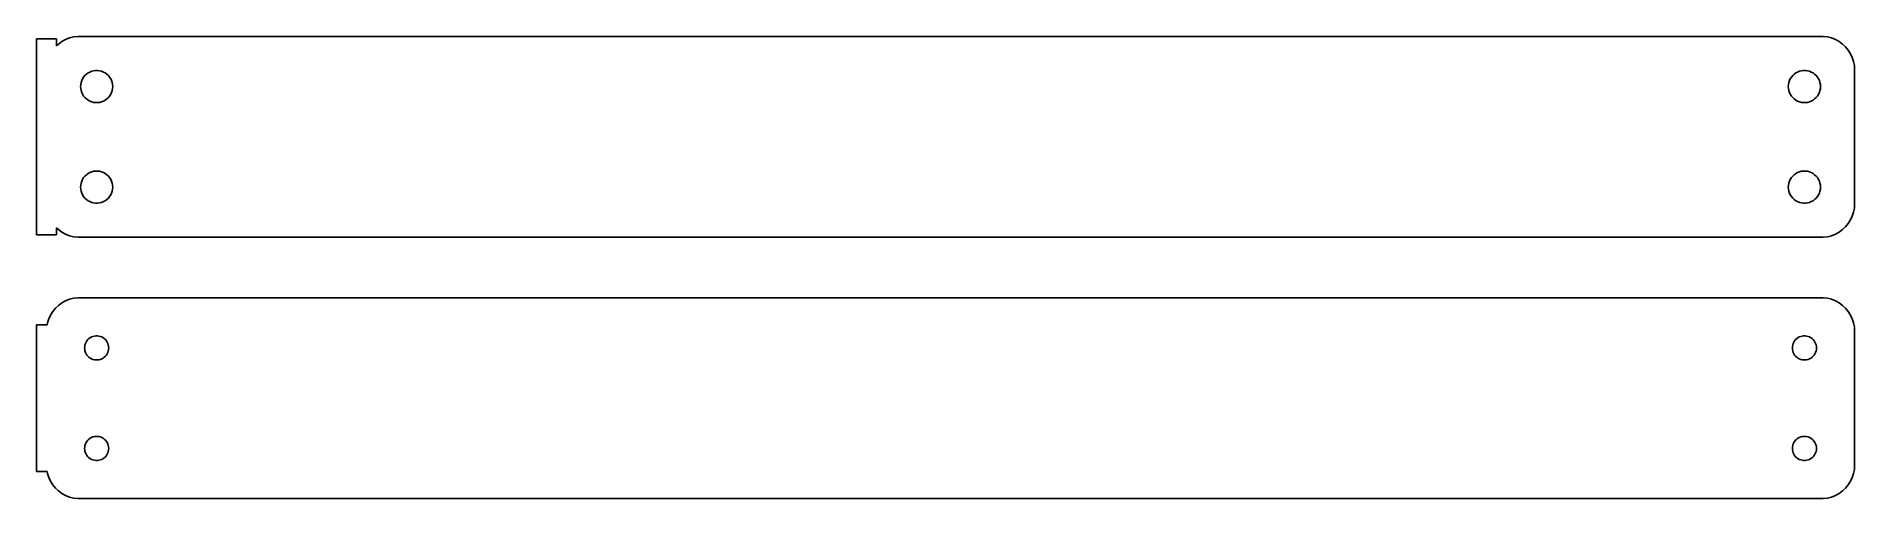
# Model space of a CAD drawing. Header units: metres. Extents: x -136 to 135, y 24 to 93.
import ezdxf

# ---------------------------------------------------------------- set-up
doc = ezdxf.new("R2010")
doc.units = ezdxf.units.M

msp = doc.modelspace()

# ---------------------------------------------------------------- linework, layer by layer
for p, q in [((-133.5, 92.6148), (-136.5, 92.6148)), ((-136.5, 92.6148), (-136.5, 63.3852)), ((-133.5, 91.5587), (-133.5, 92.6148)), ((-132.129, 92.5241), (-132.679, 92.2216)), ((-131.545, 92.7553), (-132.129, 92.5241)), ((-130.937, 92.9114), (-131.545, 92.7553)), ((-130.314, 92.9901), (-130.937, 92.9114)), ((130.314, 92.9901), (-130.314, 92.9901)), ((130.937, 92.9114), (130.314, 92.9901)), ((131.545, 92.7553), (130.937, 92.9114)), ((132.129, 92.5241), (131.545, 92.7553)), ((132.679, 92.2216), (132.129, 92.5241)), ((-133.187, 91.8526), (-133.5, 91.5587)), ((-132.679, 92.2216), (-133.187, 91.8526)), ((133.187, 91.8526), (132.679, 92.2216)), ((133.645, 91.4227), (133.187, 91.8526)), ((134.045, 90.9389), (133.645, 91.4227)), ((134.382, 90.4088), (134.045, 90.9389)), ((134.649, 89.8406), (134.382, 90.4088)), ((134.843, 89.2434), (134.649, 89.8406)), ((-129.603, 86.6562), (-129.442, 86.9107)), ((-129.442, 86.9107), (-129.25, 87.1429)), ((-129.25, 87.1429), (-129.03, 87.3492)), ((-129.03, 87.3492), (-128.786, 87.5264)), ((-128.786, 87.5264), (-128.522, 87.6716)), ((-128.522, 87.6716), (-128.242, 87.7825)), ((-128.242, 87.7825), (-127.95, 87.8575)), ((-127.95, 87.8575), (-127.651, 87.8953)), ((-127.651, 87.8953), (-127.349, 87.8953)), ((-127.349, 87.8953), (-127.05, 87.8575)), ((-127.05, 87.8575), (-126.758, 87.7825)), ((-126.758, 87.7825), (-126.478, 87.6716)), ((-126.478, 87.6716), (-126.214, 87.5264)), ((-126.214, 87.5264), (-125.97, 87.3492)), ((-125.97, 87.3492), (-125.75, 87.1429)), ((-125.75, 87.1429), (-125.558, 86.9107)), ((-125.558, 86.9107), (-125.397, 86.6562)), ((125.397, 86.6562), (125.558, 86.9107)), ((125.558, 86.9107), (125.75, 87.1429)), ((125.75, 87.1429), (125.97, 87.3492)), ((125.97, 87.3492), (126.214, 87.5264)), ((126.214, 87.5264), (126.478, 87.6716)), ((126.478, 87.6716), (126.758, 87.7825)), ((126.758, 87.7825), (127.05, 87.8575)), ((127.05, 87.8575), (127.349, 87.8953)), ((127.349, 87.8953), (127.651, 87.8953)), ((127.651, 87.8953), (127.95, 87.8575)), ((127.95, 87.8575), (128.242, 87.7825)), ((128.242, 87.7825), (128.522, 87.6716)), ((128.522, 87.6716), (128.786, 87.5264)), ((128.786, 87.5264), (129.03, 87.3492)), ((129.03, 87.3492), (129.25, 87.1429)), ((129.25, 87.1429), (129.442, 86.9107)), ((129.442, 86.9107), (129.603, 86.6562)), ((134.961, 88.6267), (134.843, 89.2434)), ((135, 88), (134.961, 88.6267)), ((135, 68), (135, 88)), ((-129.9, 85.5), (-129.881, 85.8008)), ((-129.881, 85.1992), (-129.9, 85.5)), ((-129.881, 85.8008), (-129.825, 86.0968)), ((-129.825, 84.9031), (-129.881, 85.1992)), ((-129.825, 86.0968), (-129.731, 86.3835)), ((-129.731, 84.6165), (-129.825, 84.9031)), ((-129.731, 86.3835), (-129.603, 86.6562)), ((-129.603, 84.3438), (-129.731, 84.6165)), ((-129.442, 84.0893), (-129.603, 84.3438)), ((-125.397, 84.3438), (-125.558, 84.0893)), ((-125.397, 86.6562), (-125.269, 86.3835)), ((-125.269, 84.6165), (-125.397, 84.3438)), ((-125.269, 86.3835), (-125.175, 86.0968)), ((-125.175, 84.9031), (-125.269, 84.6165)), ((-125.175, 86.0968), (-125.119, 85.8008)), ((-125.119, 85.1992), (-125.175, 84.9031)), ((-125.119, 85.8008), (-125.1, 85.5)), ((-125.1, 85.5), (-125.119, 85.1992)), ((125.1, 85.5), (125.119, 85.8008)), ((125.119, 85.1992), (125.1, 85.5)), ((125.119, 85.8008), (125.175, 86.0968)), ((125.175, 84.9031), (125.119, 85.1992)), ((125.175, 86.0968), (125.269, 86.3835)), ((125.269, 84.6165), (125.175, 84.9031)), ((125.269, 86.3835), (125.397, 86.6562)), ((125.397, 84.3438), (125.269, 84.6165)), ((125.558, 84.0893), (125.397, 84.3438)), ((129.603, 84.3438), (129.442, 84.0893)), ((129.603, 86.6562), (129.731, 86.3835)), ((129.731, 84.6165), (129.603, 84.3438)), ((129.731, 86.3835), (129.825, 86.0968)), ((129.825, 84.9031), (129.731, 84.6165)), ((129.825, 86.0968), (129.881, 85.8008)), ((129.881, 85.1992), (129.825, 84.9031)), ((129.881, 85.8008), (129.9, 85.5)), ((129.9, 85.5), (129.881, 85.1992)), ((-129.25, 83.8571), (-129.442, 84.0893)), ((-129.03, 83.6508), (-129.25, 83.8571)), ((-128.786, 83.4736), (-129.03, 83.6508)), ((-128.522, 83.3284), (-128.786, 83.4736)), ((-128.242, 83.2175), (-128.522, 83.3284)), ((-127.95, 83.1425), (-128.242, 83.2175)), ((-127.651, 83.1047), (-127.95, 83.1425)), ((-127.349, 83.1047), (-127.651, 83.1047)), ((-127.05, 83.1425), (-127.349, 83.1047)), ((-126.758, 83.2175), (-127.05, 83.1425)), ((-126.478, 83.3284), (-126.758, 83.2175)), ((-126.214, 83.4736), (-126.478, 83.3284)), ((-125.97, 83.6508), (-126.214, 83.4736)), ((-125.75, 83.8571), (-125.97, 83.6508)), ((-125.558, 84.0893), (-125.75, 83.8571)), ((125.75, 83.8571), (125.558, 84.0893)), ((125.97, 83.6508), (125.75, 83.8571)), ((126.214, 83.4736), (125.97, 83.6508)), ((126.478, 83.3284), (126.214, 83.4736)), ((126.758, 83.2175), (126.478, 83.3284)), ((127.05, 83.1425), (126.758, 83.2175)), ((127.349, 83.1047), (127.05, 83.1425)), ((127.651, 83.1047), (127.349, 83.1047)), ((127.95, 83.1425), (127.651, 83.1047)), ((128.242, 83.2175), (127.95, 83.1425)), ((128.522, 83.3284), (128.242, 83.2175)), ((128.786, 83.4736), (128.522, 83.3284)), ((129.03, 83.6508), (128.786, 83.4736)), ((129.25, 83.8571), (129.03, 83.6508)), ((129.442, 84.0893), (129.25, 83.8571)), ((-129.9, 70.5), (-129.881, 70.8008)), ((-129.881, 70.8008), (-129.825, 71.0969)), ((-129.825, 71.0969), (-129.731, 71.3835)), ((-129.731, 71.3835), (-129.603, 71.6562)), ((-129.603, 71.6562), (-129.442, 71.9107)), ((-129.442, 71.9107), (-129.25, 72.1429)), ((-129.25, 72.1429), (-129.03, 72.3492)), ((-129.03, 72.3492), (-128.786, 72.5264)), ((-128.786, 72.5264), (-128.522, 72.6716)), ((-128.522, 72.6716), (-128.242, 72.7825)), ((-128.242, 72.7825), (-127.95, 72.8575)), ((-127.95, 72.8575), (-127.651, 72.8953)), ((-127.651, 72.8953), (-127.349, 72.8953)), ((-127.349, 72.8953), (-127.05, 72.8575)), ((-127.05, 72.8575), (-126.758, 72.7825)), ((-126.758, 72.7825), (-126.478, 72.6716)), ((-126.478, 72.6716), (-126.214, 72.5264)), ((-126.214, 72.5264), (-125.97, 72.3492)), ((-125.97, 72.3492), (-125.75, 72.1429)), ((-125.75, 72.1429), (-125.558, 71.9107)), ((-125.558, 71.9107), (-125.397, 71.6562)), ((-125.397, 71.6562), (-125.269, 71.3835)), ((-125.269, 71.3835), (-125.175, 71.0969)), ((-125.175, 71.0969), (-125.119, 70.8008)), ((-125.119, 70.8008), (-125.1, 70.5)), ((125.1, 70.5), (125.119, 70.8008)), ((125.119, 70.8008), (125.175, 71.0969)), ((125.175, 71.0969), (125.269, 71.3835)), ((125.269, 71.3835), (125.397, 71.6562)), ((125.397, 71.6562), (125.558, 71.9107)), ((125.558, 71.9107), (125.75, 72.1429)), ((125.75, 72.1429), (125.97, 72.3492)), ((125.97, 72.3492), (126.214, 72.5264)), ((126.214, 72.5264), (126.478, 72.6716)), ((126.478, 72.6716), (126.758, 72.7825)), ((126.758, 72.7825), (127.05, 72.8575)), ((127.05, 72.8575), (127.349, 72.8953)), ((127.349, 72.8953), (127.651, 72.8953)), ((127.651, 72.8953), (127.95, 72.8575)), ((127.95, 72.8575), (128.242, 72.7825)), ((128.242, 72.7825), (128.522, 72.6716)), ((128.522, 72.6716), (128.786, 72.5264)), ((128.786, 72.5264), (129.03, 72.3492)), ((129.03, 72.3492), (129.25, 72.1429)), ((129.25, 72.1429), (129.442, 71.9107)), ((129.442, 71.9107), (129.603, 71.6562)), ((129.603, 71.6562), (129.731, 71.3835)), ((129.731, 71.3835), (129.825, 71.0969)), ((129.825, 71.0969), (129.881, 70.8008)), ((129.881, 70.8008), (129.9, 70.5)), ((-129.881, 70.1992), (-129.9, 70.5)), ((-129.825, 69.9032), (-129.881, 70.1992)), ((-129.731, 69.6165), (-129.825, 69.9032)), ((-129.603, 69.3438), (-129.731, 69.6165)), ((-129.442, 69.0893), (-129.603, 69.3438)), ((-129.25, 68.8571), (-129.442, 69.0893)), ((-129.03, 68.6508), (-129.25, 68.8571)), ((-128.786, 68.4736), (-129.03, 68.6508)), ((-128.522, 68.3284), (-128.786, 68.4736)), ((-128.242, 68.2175), (-128.522, 68.3284)), ((-127.95, 68.1425), (-128.242, 68.2175)), ((-127.651, 68.1047), (-127.95, 68.1425)), ((-127.349, 68.1047), (-127.651, 68.1047)), ((-127.05, 68.1425), (-127.349, 68.1047)), ((-126.758, 68.2175), (-127.05, 68.1425)), ((-126.478, 68.3284), (-126.758, 68.2175)), ((-126.214, 68.4736), (-126.478, 68.3284)), ((-125.97, 68.6508), (-126.214, 68.4736)), ((-125.75, 68.8571), (-125.97, 68.6508)), ((-125.558, 69.0893), (-125.75, 68.8571)), ((-125.397, 69.3438), (-125.558, 69.0893)), ((-125.269, 69.6165), (-125.397, 69.3438)), ((-125.175, 69.9032), (-125.269, 69.6165)), ((-125.119, 70.1992), (-125.175, 69.9032)), ((-125.1, 70.5), (-125.119, 70.1992)), ((125.119, 70.1992), (125.1, 70.5)), ((125.175, 69.9032), (125.119, 70.1992)), ((125.269, 69.6165), (125.175, 69.9032)), ((125.397, 69.3438), (125.269, 69.6165)), ((125.558, 69.0893), (125.397, 69.3438)), ((125.75, 68.8571), (125.558, 69.0893)), ((125.97, 68.6508), (125.75, 68.8571)), ((126.214, 68.4736), (125.97, 68.6508)), ((126.478, 68.3284), (126.214, 68.4736)), ((126.758, 68.2175), (126.478, 68.3284)), ((127.05, 68.1425), (126.758, 68.2175)), ((127.349, 68.1047), (127.05, 68.1425)), ((127.651, 68.1047), (127.349, 68.1047)), ((127.95, 68.1425), (127.651, 68.1047)), ((128.242, 68.2175), (127.95, 68.1425)), ((128.522, 68.3284), (128.242, 68.2175)), ((128.786, 68.4736), (128.522, 68.3284)), ((129.03, 68.6508), (128.786, 68.4736)), ((129.25, 68.8571), (129.03, 68.6508)), ((129.442, 69.0893), (129.25, 68.8571)), ((129.603, 69.3438), (129.442, 69.0893)), ((129.731, 69.6165), (129.603, 69.3438)), ((129.825, 69.9032), (129.731, 69.6165)), ((129.881, 70.1992), (129.825, 69.9032)), ((129.9, 70.5), (129.881, 70.1992)), ((134.961, 67.3733), (135, 68)), ((134.045, 65.0611), (134.382, 65.5912)), ((134.382, 65.5912), (134.649, 66.1594)), ((134.649, 66.1594), (134.843, 66.7566)), ((134.843, 66.7566), (134.961, 67.3733)), ((-136.5, 63.3852), (-133.5, 63.3852)), ((-133.5, 63.3852), (-133.5, 64.4413)), ((-133.5, 64.4413), (-133.187, 64.1474)), ((-133.187, 64.1474), (-132.679, 63.7784)), ((-132.679, 63.7784), (-132.129, 63.4759)), ((-132.129, 63.4759), (-131.545, 63.2447)), ((-131.545, 63.2447), (-130.937, 63.0886)), ((-130.937, 63.0886), (-130.314, 63.0099)), ((-130.314, 63.0099), (130.314, 63.0099)), ((130.314, 63.0099), (130.937, 63.0886)), ((130.937, 63.0886), (131.545, 63.2447)), ((131.545, 63.2447), (132.129, 63.4759)), ((132.129, 63.4759), (132.679, 63.7784)), ((132.679, 63.7784), (133.187, 64.1474)), ((133.187, 64.1474), (133.645, 64.5773)), ((133.645, 64.5773), (134.045, 65.0611)), ((-134.045, 51.9389), (-134.382, 51.4088)), ((-133.645, 52.4227), (-134.045, 51.9389)), ((-133.187, 52.8526), (-133.645, 52.4227)), ((-132.679, 53.2216), (-133.187, 52.8526)), ((-132.129, 53.5241), (-132.679, 53.2216)), ((-131.545, 53.7553), (-132.129, 53.5241)), ((-130.937, 53.9114), (-131.545, 53.7553)), ((-130.314, 53.9901), (-130.937, 53.9114)), ((130.314, 53.9901), (-130.314, 53.9901)), ((130.937, 53.9114), (130.314, 53.9901)), ((131.545, 53.7553), (130.937, 53.9114)), ((132.129, 53.5241), (131.545, 53.7553)), ((132.679, 53.2216), (132.129, 53.5241)), ((133.187, 52.8526), (132.679, 53.2216)), ((133.645, 52.4227), (133.187, 52.8526)), ((134.045, 51.9389), (133.645, 52.4227)), ((134.382, 51.4088), (134.045, 51.9389)), ((-134.9, 49.9442), (-136.5, 49.9442)), ((-136.5, 49.9442), (-136.5, 28.0558)), ((-134.843, 50.2434), (-134.9, 49.9442)), ((-134.649, 50.8406), (-134.843, 50.2434)), ((-134.382, 51.4088), (-134.649, 50.8406)), ((134.649, 50.8406), (134.382, 51.4088)), ((134.843, 50.2434), (134.649, 50.8406)), ((134.961, 49.6267), (134.843, 50.2434)), ((135, 49), (134.961, 49.6267)), ((135, 29), (135, 49)), ((-129.3, 46.5), (-129.286, 46.7256)), ((-129.286, 46.2744), (-129.3, 46.5)), ((-129.286, 46.7256), (-129.243, 46.9476)), ((-129.243, 46.0524), (-129.286, 46.2744)), ((-129.243, 46.9476), (-129.174, 47.1626)), ((-129.174, 47.1626), (-129.077, 47.3671)), ((-129.077, 47.3671), (-128.956, 47.558)), ((-128.956, 47.558), (-128.812, 47.7322)), ((-128.812, 47.7322), (-128.647, 47.8869)), ((-128.647, 47.8869), (-128.464, 48.0198)), ((-128.464, 48.0198), (-128.266, 48.1287)), ((-128.266, 48.1287), (-128.056, 48.2119)), ((-128.056, 48.2119), (-127.837, 48.2681)), ((-127.837, 48.2681), (-127.613, 48.2964)), ((-127.613, 48.2964), (-127.387, 48.2964)), ((-127.387, 48.2964), (-127.163, 48.2681)), ((-127.163, 48.2681), (-126.944, 48.2119)), ((-126.944, 48.2119), (-126.734, 48.1287)), ((-126.734, 48.1287), (-126.536, 48.0198)), ((-126.536, 48.0198), (-126.353, 47.8869)), ((-126.353, 47.8869), (-126.188, 47.7322)), ((-126.188, 47.7322), (-126.044, 47.558)), ((-126.044, 47.558), (-125.923, 47.3671)), ((-125.923, 47.3671), (-125.826, 47.1626)), ((-125.826, 47.1626), (-125.757, 46.9476)), ((-125.757, 46.9476), (-125.714, 46.7256)), ((-125.714, 46.2744), (-125.757, 46.0524)), ((-125.714, 46.7256), (-125.7, 46.5)), ((-125.7, 46.5), (-125.714, 46.2744)), ((125.7, 46.5), (125.714, 46.7256)), ((125.714, 46.2744), (125.7, 46.5)), ((125.714, 46.7256), (125.757, 46.9476)), ((125.757, 46.0524), (125.714, 46.2744)), ((125.757, 46.9476), (125.826, 47.1626)), ((125.826, 47.1626), (125.923, 47.3671)), ((125.923, 47.3671), (126.044, 47.558)), ((126.044, 47.558), (126.188, 47.7322)), ((126.188, 47.7322), (126.353, 47.8869)), ((126.353, 47.8869), (126.536, 48.0198)), ((126.536, 48.0198), (126.734, 48.1287)), ((126.734, 48.1287), (126.944, 48.2119)), ((126.944, 48.2119), (127.163, 48.2681)), ((127.163, 48.2681), (127.387, 48.2964)), ((127.387, 48.2964), (127.613, 48.2964)), ((127.613, 48.2964), (127.837, 48.2681)), ((127.837, 48.2681), (128.056, 48.2119)), ((128.056, 48.2119), (128.266, 48.1287)), ((128.266, 48.1287), (128.464, 48.0198)), ((128.464, 48.0198), (128.647, 47.8869)), ((128.647, 47.8869), (128.812, 47.7322)), ((128.812, 47.7322), (128.956, 47.558)), ((128.956, 47.558), (129.077, 47.3671)), ((129.077, 47.3671), (129.174, 47.1626)), ((129.174, 47.1626), (129.243, 46.9476)), ((129.243, 46.9476), (129.286, 46.7256)), ((129.286, 46.2744), (129.243, 46.0524)), ((129.286, 46.7256), (129.3, 46.5)), ((129.3, 46.5), (129.286, 46.2744)), ((-129.174, 45.8374), (-129.243, 46.0524)), ((-129.077, 45.6328), (-129.174, 45.8374)), ((-128.956, 45.442), (-129.077, 45.6328)), ((-128.812, 45.2678), (-128.956, 45.442)), ((-128.647, 45.1131), (-128.812, 45.2678)), ((-128.464, 44.9802), (-128.647, 45.1131)), ((-128.266, 44.8713), (-128.464, 44.9802)), ((-128.056, 44.7881), (-128.266, 44.8713)), ((-127.837, 44.7319), (-128.056, 44.7881)), ((-127.613, 44.7036), (-127.837, 44.7319)), ((-127.387, 44.7036), (-127.613, 44.7036)), ((-127.163, 44.7319), (-127.387, 44.7036)), ((-126.944, 44.7881), (-127.163, 44.7319)), ((-126.734, 44.8713), (-126.944, 44.7881)), ((-126.536, 44.9802), (-126.734, 44.8713)), ((-126.353, 45.1131), (-126.536, 44.9802)), ((-126.188, 45.2678), (-126.353, 45.1131)), ((-126.044, 45.442), (-126.188, 45.2678)), ((-125.923, 45.6328), (-126.044, 45.442)), ((-125.826, 45.8374), (-125.923, 45.6328)), ((-125.757, 46.0524), (-125.826, 45.8374)), ((125.826, 45.8374), (125.757, 46.0524)), ((125.923, 45.6328), (125.826, 45.8374)), ((126.044, 45.442), (125.923, 45.6328)), ((126.188, 45.2678), (126.044, 45.442)), ((126.353, 45.1131), (126.188, 45.2678)), ((126.536, 44.9802), (126.353, 45.1131)), ((126.734, 44.8713), (126.536, 44.9802)), ((126.944, 44.7881), (126.734, 44.8713)), ((127.163, 44.7319), (126.944, 44.7881)), ((127.387, 44.7036), (127.163, 44.7319)), ((127.613, 44.7036), (127.387, 44.7036)), ((127.837, 44.7319), (127.613, 44.7036)), ((128.056, 44.7881), (127.837, 44.7319)), ((128.266, 44.8713), (128.056, 44.7881)), ((128.464, 44.9802), (128.266, 44.8713)), ((128.647, 45.1131), (128.464, 44.9802)), ((128.812, 45.2678), (128.647, 45.1131)), ((128.956, 45.442), (128.812, 45.2678)), ((129.077, 45.6328), (128.956, 45.442)), ((129.174, 45.8374), (129.077, 45.6328)), ((129.243, 46.0524), (129.174, 45.8374)), ((-128.956, 32.558), (-128.812, 32.7322)), ((-128.812, 32.7322), (-128.647, 32.8869)), ((-128.647, 32.8869), (-128.464, 33.0198)), ((-128.464, 33.0198), (-128.266, 33.1287)), ((-128.266, 33.1287), (-128.056, 33.2119)), ((-128.056, 33.2119), (-127.837, 33.2681)), ((-127.837, 33.2681), (-127.613, 33.2964)), ((-127.613, 33.2964), (-127.387, 33.2964)), ((-127.387, 33.2964), (-127.163, 33.2681)), ((-127.163, 33.2681), (-126.944, 33.2119)), ((-126.944, 33.2119), (-126.734, 33.1287)), ((-126.734, 33.1287), (-126.536, 33.0198)), ((-126.536, 33.0198), (-126.353, 32.8869)), ((-126.353, 32.8869), (-126.188, 32.7322)), ((-126.188, 32.7322), (-126.044, 32.558)), ((126.044, 32.558), (126.188, 32.7322)), ((126.188, 32.7322), (126.353, 32.8869)), ((126.353, 32.8869), (126.536, 33.0198)), ((126.536, 33.0198), (126.734, 33.1287)), ((126.734, 33.1287), (126.944, 33.2119)), ((126.944, 33.2119), (127.163, 33.2681)), ((127.163, 33.2681), (127.387, 33.2964)), ((127.387, 33.2964), (127.613, 33.2964)), ((127.613, 33.2964), (127.837, 33.2681)), ((127.837, 33.2681), (128.056, 33.2119)), ((128.056, 33.2119), (128.266, 33.1287)), ((128.266, 33.1287), (128.464, 33.0198)), ((128.464, 33.0198), (128.647, 32.8869)), ((128.647, 32.8869), (128.812, 32.7322)), ((128.812, 32.7322), (128.956, 32.558)), ((-129.3, 31.5), (-129.286, 31.7256)), ((-129.286, 31.2744), (-129.3, 31.5)), ((-129.286, 31.7256), (-129.243, 31.9476)), ((-129.243, 31.0524), (-129.286, 31.2744)), ((-129.243, 31.9476), (-129.174, 32.1626)), ((-129.174, 30.8374), (-129.243, 31.0524)), ((-129.174, 32.1626), (-129.077, 32.3672)), ((-129.077, 30.6329), (-129.174, 30.8374)), ((-129.077, 32.3672), (-128.956, 32.558)), ((-128.956, 30.442), (-129.077, 30.6329)), ((-128.812, 30.2678), (-128.956, 30.442)), ((-128.647, 30.1131), (-128.812, 30.2678)), ((-128.464, 29.9802), (-128.647, 30.1131)), ((-128.266, 29.8713), (-128.464, 29.9802)), ((-128.056, 29.7881), (-128.266, 29.8713)), ((-126.734, 29.8713), (-126.944, 29.7881)), ((-126.536, 29.9802), (-126.734, 29.8713)), ((-126.353, 30.1131), (-126.536, 29.9802)), ((-126.188, 30.2678), (-126.353, 30.1131)), ((-126.044, 30.442), (-126.188, 30.2678)), ((-126.044, 32.558), (-125.923, 32.3672)), ((-125.923, 30.6329), (-126.044, 30.442)), ((-125.923, 32.3672), (-125.826, 32.1626)), ((-125.826, 30.8374), (-125.923, 30.6329)), ((-125.826, 32.1626), (-125.757, 31.9476)), ((-125.757, 31.0524), (-125.826, 30.8374)), ((-125.757, 31.9476), (-125.714, 31.7256)), ((-125.714, 31.2744), (-125.757, 31.0524)), ((-125.714, 31.7256), (-125.7, 31.5)), ((-125.7, 31.5), (-125.714, 31.2744)), ((125.7, 31.5), (125.714, 31.7256)), ((125.714, 31.2744), (125.7, 31.5)), ((125.714, 31.7256), (125.757, 31.9476)), ((125.757, 31.0524), (125.714, 31.2744)), ((125.757, 31.9476), (125.826, 32.1626)), ((125.826, 30.8374), (125.757, 31.0524)), ((125.826, 32.1626), (125.923, 32.3672)), ((125.923, 30.6329), (125.826, 30.8374)), ((125.923, 32.3672), (126.044, 32.558)), ((126.044, 30.442), (125.923, 30.6329)), ((126.188, 30.2678), (126.044, 30.442)), ((126.353, 30.1131), (126.188, 30.2678)), ((126.536, 29.9802), (126.353, 30.1131)), ((126.734, 29.8713), (126.536, 29.9802)), ((126.944, 29.7881), (126.734, 29.8713)), ((128.266, 29.8713), (128.056, 29.7881)), ((128.464, 29.9802), (128.266, 29.8713)), ((128.647, 30.1131), (128.464, 29.9802)), ((128.812, 30.2678), (128.647, 30.1131)), ((128.956, 30.442), (128.812, 30.2678)), ((128.956, 32.558), (129.077, 32.3672)), ((129.077, 30.6329), (128.956, 30.442)), ((129.077, 32.3672), (129.174, 32.1626)), ((129.174, 30.8374), (129.077, 30.6329)), ((129.174, 32.1626), (129.243, 31.9476)), ((129.243, 31.0524), (129.174, 30.8374)), ((129.243, 31.9476), (129.286, 31.7256)), ((129.286, 31.2744), (129.243, 31.0524)), ((129.286, 31.7256), (129.3, 31.5)), ((129.3, 31.5), (129.286, 31.2744)), ((-136.5, 28.0558), (-134.9, 28.0558)), ((-134.9, 28.0558), (-134.843, 27.7566)), ((-134.843, 27.7566), (-134.649, 27.1594)), ((-134.649, 27.1594), (-134.382, 26.5912)), ((-127.837, 29.7319), (-128.056, 29.7881)), ((-127.613, 29.7036), (-127.837, 29.7319)), ((-127.387, 29.7036), (-127.613, 29.7036)), ((-127.163, 29.7319), (-127.387, 29.7036)), ((-126.944, 29.7881), (-127.163, 29.7319)), ((127.163, 29.7319), (126.944, 29.7881)), ((127.387, 29.7036), (127.163, 29.7319)), ((127.613, 29.7036), (127.387, 29.7036)), ((127.837, 29.7319), (127.613, 29.7036)), ((128.056, 29.7881), (127.837, 29.7319)), ((134.382, 26.5912), (134.649, 27.1594)), ((134.649, 27.1594), (134.843, 27.7566)), ((134.843, 27.7566), (134.961, 28.3733)), ((134.961, 28.3733), (135, 29)), ((-134.382, 26.5912), (-134.045, 26.0611)), ((-134.045, 26.0611), (-133.645, 25.5773)), ((-133.645, 25.5773), (-133.187, 25.1474)), ((-133.187, 25.1474), (-132.679, 24.7784)), ((-132.679, 24.7784), (-132.129, 24.4759)), ((-132.129, 24.4759), (-131.545, 24.2447)), ((131.545, 24.2447), (132.129, 24.4759)), ((132.129, 24.4759), (132.679, 24.7784)), ((132.679, 24.7784), (133.187, 25.1474)), ((133.187, 25.1474), (133.645, 25.5773)), ((133.645, 25.5773), (134.045, 26.0611)), ((134.045, 26.0611), (134.382, 26.5912)), ((-131.545, 24.2447), (-130.937, 24.0886)), ((-130.937, 24.0886), (-130.314, 24.0099)), ((-130.314, 24.0099), (130.314, 24.0099)), ((130.314, 24.0099), (130.937, 24.0886)), ((130.937, 24.0886), (131.545, 24.2447))]:
    msp.add_line(p, q)

doc.saveas('drawing.dxf')
